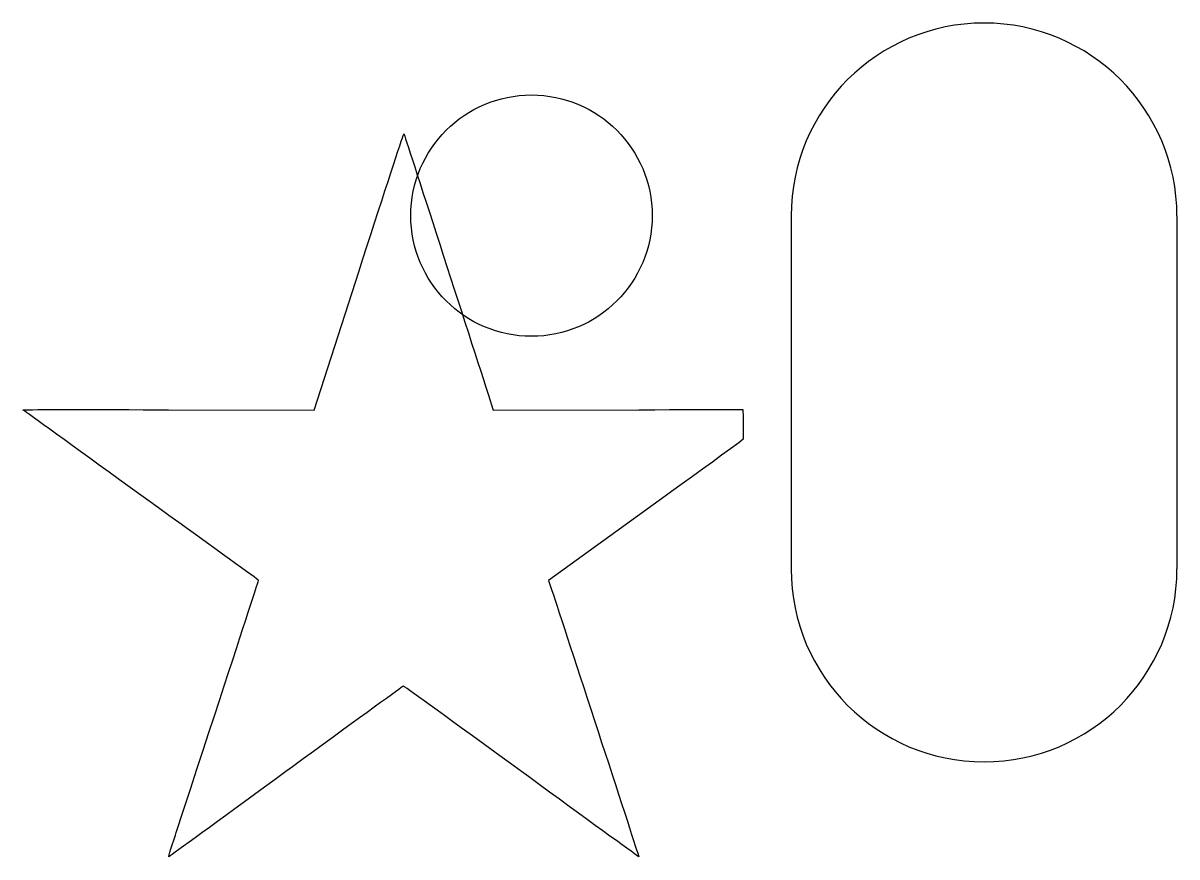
# Model space of a CAD drawing. Extents: x -22 to 351, y -111 to 35.
# Drawn here: x -11.217 to -7.622, y 19.878 to 22.476 of the extents above; entities that cross this region are included whole.
import ezdxf

# ---------------------------------------------------------------- set-up
doc = ezdxf.new("R2010")
doc.units = 0
doc.layers.add('BLACK', color=7, linetype='CONTINUOUS')

msp = doc.modelspace()

# ---------------------------------------------------------------- linework, layer by layer
at = {"layer": 'BLACK', "linetype": 'CONTINUOUS'}
for p, q in [((-10.0388, 22.1077), (-10.0351, 22.1185)), ((-10.0388, 22.1077), (-10.0351, 22.1185)), ((-10.0351, 22.1185), (-10.0325, 22.1261)), ((-10.0351, 22.1185), (-10.0325, 22.1261)), ((-10.0325, 22.1261), (-10.031, 22.1302)), ((-10.0325, 22.1261), (-10.031, 22.1302)), ((-10.031, 22.1302), (-10.0307, 22.131)), ((-10.031, 22.1302), (-10.0307, 22.131)), ((-10.0307, 22.131), (-10.03, 22.1291)), ((-10.0307, 22.131), (-10.03, 22.1291)), ((-10.03, 22.1291), (-10.0281, 22.1236)), ((-10.03, 22.1291), (-10.0281, 22.1236)), ((-10.0281, 22.1236), (-10.0252, 22.1148)), ((-10.0281, 22.1236), (-10.0252, 22.1148)), ((-10.0252, 22.1148), (-10.0213, 22.1029)), ((-10.0252, 22.1148), (-10.0213, 22.1029)), ((-10.0556, 22.0569), (-10.0491, 22.0767)), ((-10.0556, 22.0569), (-10.0491, 22.0767)), ((-10.0491, 22.0767), (-10.0435, 22.0937)), ((-10.0491, 22.0767), (-10.0435, 22.0937)), ((-10.0435, 22.0937), (-10.0388, 22.1077)), ((-10.0435, 22.0937), (-10.0388, 22.1077)), ((-10.0213, 22.1029), (-10.0165, 22.088)), ((-10.0213, 22.1029), (-10.0165, 22.088)), ((-10.0165, 22.088), (-10.0107, 22.0704)), ((-10.0165, 22.088), (-10.0107, 22.0704)), ((-10.063, 22.0345), (-10.0556, 22.0569)), ((-10.063, 22.0345), (-10.0556, 22.0569)), ((-10.0107, 22.0704), (-10.0042, 22.0502)), ((-10.0107, 22.0704), (-10.0042, 22.0502)), ((-10.0042, 22.0502), (-9.99688, 22.0277)), ((-10.0042, 22.0502), (-9.99688, 22.0277)), ((-10.08, 21.9824), (-10.0711, 22.0096)), ((-10.08, 21.9824), (-10.0711, 22.0096)), ((-10.0711, 22.0096), (-10.063, 22.0345)), ((-10.0711, 22.0096), (-10.063, 22.0345)), ((-9.99688, 22.0277), (-9.98889, 22.0031)), ((-9.99688, 22.0277), (-9.98889, 22.0031)), ((-9.98889, 22.0031), (-9.98026, 21.9765)), ((-9.98889, 22.0031), (-9.98026, 21.9765)), ((-10.0895, 21.9531), (-10.08, 21.9824)), ((-10.0895, 21.9531), (-10.08, 21.9824)), ((-9.98026, 21.9765), (-9.97108, 21.9482)), ((-9.98026, 21.9765), (-9.97108, 21.9482)), ((-10.0997, 21.9217), (-10.0895, 21.9531)), ((-10.0997, 21.9217), (-10.0895, 21.9531)), ((-9.97108, 21.9482), (-9.9614, 21.9183)), ((-9.97108, 21.9482), (-9.9614, 21.9183)), ((-10.1105, 21.8886), (-10.0997, 21.9217)), ((-10.1105, 21.8886), (-10.0997, 21.9217)), ((-9.9614, 21.9183), (-9.95128, 21.8871)), ((-9.9614, 21.9183), (-9.95128, 21.8871)), ((-10.1218, 21.8538), (-10.1105, 21.8886)), ((-10.1218, 21.8538), (-10.1105, 21.8886)), ((-9.95128, 21.8871), (-9.9408, 21.8547)), ((-9.95128, 21.8871), (-9.9408, 21.8547)), ((-8.824, 21.875), (-8.824, 20.775)), ((-7.622, 21.875), (-7.622, 20.775)), ((-10.1335, 21.8174), (-10.1218, 21.8538)), ((-10.1335, 21.8174), (-10.1218, 21.8538)), ((-9.9408, 21.8547), (-9.93001, 21.8213)), ((-9.9408, 21.8547), (-9.93001, 21.8213)), ((-10.1457, 21.7798), (-10.1335, 21.8174)), ((-10.1457, 21.7798), (-10.1335, 21.8174)), ((-9.93001, 21.8213), (-9.91898, 21.7872)), ((-9.93001, 21.8213), (-9.91898, 21.7872)), ((-9.91898, 21.7872), (-9.90777, 21.7526)), ((-9.91898, 21.7872), (-9.90777, 21.7526)), ((-10.1582, 21.741), (-10.1457, 21.7798)), ((-10.1582, 21.741), (-10.1457, 21.7798)), ((-9.90777, 21.7526), (-9.89645, 21.7176)), ((-9.90777, 21.7526), (-9.89645, 21.7176)), ((-10.171, 21.7012), (-10.1582, 21.741)), ((-10.171, 21.7012), (-10.1582, 21.741)), ((-9.89645, 21.7176), (-9.88508, 21.6824)), ((-9.89645, 21.7176), (-9.88508, 21.6824)), ((-10.31, 21.2698), (-10.171, 21.7012)), ((-10.31, 21.2698), (-10.171, 21.7012)), ((-9.88508, 21.6824), (-9.87373, 21.6472)), ((-9.88508, 21.6824), (-9.87373, 21.6472)), ((-9.87373, 21.6472), (-9.86245, 21.6123)), ((-9.87373, 21.6472), (-9.86245, 21.6123)), ((-9.86245, 21.6123), (-9.85132, 21.5778)), ((-9.86245, 21.6123), (-9.85132, 21.5778)), ((-9.85132, 21.5778), (-9.8404, 21.544)), ((-9.85132, 21.5778), (-9.8404, 21.544)), ((-9.8404, 21.544), (-9.82975, 21.511)), ((-9.8404, 21.544), (-9.82975, 21.511)), ((-9.82975, 21.511), (-9.81943, 21.479)), ((-9.82975, 21.511), (-9.81943, 21.479)), ((-9.81943, 21.479), (-9.80952, 21.4482)), ((-9.81943, 21.479), (-9.80952, 21.4482)), ((-9.80952, 21.4482), (-9.80006, 21.4188)), ((-9.80952, 21.4482), (-9.80006, 21.4188)), ((-9.80006, 21.4188), (-9.79114, 21.3911)), ((-9.80006, 21.4188), (-9.79114, 21.3911)), ((-9.79114, 21.3911), (-9.78281, 21.3652)), ((-9.79114, 21.3911), (-9.78281, 21.3652)), ((-9.78281, 21.3652), (-9.77513, 21.3413)), ((-9.78281, 21.3652), (-9.77513, 21.3413)), ((-9.77513, 21.3413), (-9.76818, 21.3196)), ((-9.77513, 21.3413), (-9.76818, 21.3196)), ((-9.76818, 21.3196), (-9.76201, 21.3004)), ((-9.76818, 21.3196), (-9.76201, 21.3004)), ((-9.76201, 21.3004), (-9.75841, 21.2891)), ((-9.76201, 21.3004), (-9.75841, 21.2891)), ((-9.75841, 21.2891), (-9.7522, 21.2697)), ((-9.75841, 21.2891), (-9.7522, 21.2697)), ((-11.2171, 21.2707), (-11.2154, 21.2709)), ((-11.2171, 21.2707), (-11.2154, 21.2709)), ((-11.2164, 21.2702), (-11.2171, 21.2707)), ((-11.2164, 21.2702), (-11.2171, 21.2707)), ((-11.2128, 21.2675), (-11.2164, 21.2702)), ((-11.2128, 21.2675), (-11.2164, 21.2702)), ((-11.2154, 21.2709), (-11.2099, 21.271)), ((-11.2154, 21.2709), (-11.2099, 21.271)), ((-11.2062, 21.2627), (-11.2128, 21.2675)), ((-11.2062, 21.2627), (-11.2128, 21.2675)), ((-11.2099, 21.271), (-11.2007, 21.2712)), ((-11.2099, 21.271), (-11.2007, 21.2712)), ((-11.1969, 21.2559), (-11.2062, 21.2627)), ((-11.1969, 21.2559), (-11.2062, 21.2627)), ((-11.2007, 21.2712), (-11.1878, 21.2713)), ((-11.2007, 21.2712), (-11.1878, 21.2713)), ((-11.1848, 21.2472), (-11.1969, 21.2559)), ((-11.1848, 21.2472), (-11.1969, 21.2559)), ((-11.1878, 21.2713), (-11.1716, 21.2714)), ((-11.1878, 21.2713), (-11.1716, 21.2714)), ((-11.1702, 21.2366), (-11.1848, 21.2472)), ((-11.1702, 21.2366), (-11.1848, 21.2472)), ((-11.1716, 21.2714), (-11.152, 21.2715)), ((-11.1716, 21.2714), (-11.152, 21.2715)), ((-11.152, 21.2715), (-11.1291, 21.2716)), ((-11.152, 21.2715), (-11.1291, 21.2716)), ((-11.1291, 21.2716), (-11.1031, 21.2716)), ((-11.1291, 21.2716), (-11.1031, 21.2716)), ((-11.1031, 21.2716), (-11.0741, 21.2716)), ((-11.1031, 21.2716), (-11.0741, 21.2716)), ((-11.0741, 21.2716), (-11.0422, 21.2716)), ((-11.0741, 21.2716), (-11.0422, 21.2716)), ((-11.0422, 21.2716), (-11.0075, 21.2716)), ((-11.0422, 21.2716), (-11.0075, 21.2716)), ((-11.0075, 21.2716), (-10.9701, 21.2716)), ((-11.0075, 21.2716), (-10.9701, 21.2716)), ((-10.9701, 21.2716), (-10.9302, 21.2715)), ((-10.9701, 21.2716), (-10.9302, 21.2715)), ((-10.9302, 21.2715), (-10.8878, 21.2714)), ((-10.9302, 21.2715), (-10.8878, 21.2714)), ((-10.8878, 21.2714), (-10.8431, 21.2713)), ((-10.8878, 21.2714), (-10.8431, 21.2713)), ((-10.8431, 21.2713), (-10.7961, 21.2712)), ((-10.8431, 21.2713), (-10.7961, 21.2712)), ((-10.7961, 21.2712), (-10.7645, 21.2711)), ((-10.7961, 21.2712), (-10.7645, 21.2711)), ((-10.7645, 21.2711), (-10.31, 21.2698)), ((-10.7645, 21.2711), (-10.31, 21.2698)), ((-9.7522, 21.2697), (-9.29833, 21.2711)), ((-9.7522, 21.2697), (-9.29833, 21.2711)), ((-9.29833, 21.2711), (-9.24861, 21.2712)), ((-9.29833, 21.2711), (-9.24861, 21.2712)), ((-9.24861, 21.2712), (-9.20266, 21.2714)), ((-9.24861, 21.2712), (-9.20266, 21.2714)), ((-9.20266, 21.2714), (-9.16034, 21.2715)), ((-9.20266, 21.2714), (-9.16034, 21.2715)), ((-9.16034, 21.2715), (-9.12149, 21.2716)), ((-9.16034, 21.2715), (-9.12149, 21.2716)), ((-9.12149, 21.2716), (-9.08597, 21.2717)), ((-9.12149, 21.2716), (-9.08597, 21.2717)), ((-9.08597, 21.2717), (-9.05363, 21.2718)), ((-9.08597, 21.2717), (-9.05363, 21.2718)), ((-9.05363, 21.2718), (-9.02433, 21.2718)), ((-9.05363, 21.2718), (-9.02433, 21.2718)), ((-9.02433, 21.2718), (-8.99792, 21.2719)), ((-9.02433, 21.2718), (-8.99792, 21.2719)), ((-8.99792, 21.2719), (-8.97424, 21.2719)), ((-8.99792, 21.2719), (-8.97424, 21.2719)), ((-8.97424, 21.2719), (-8.973, 21.249)), ((-8.97424, 21.2719), (-8.973, 21.249)), ((-8.973, 21.249), (-8.973, 21.179)), ((-8.973, 21.249), (-8.973, 21.179)), ((-11.1533, 21.2243), (-11.1702, 21.2366)), ((-11.1533, 21.2243), (-11.1702, 21.2366)), ((-11.1341, 21.2104), (-11.1533, 21.2243)), ((-11.1341, 21.2104), (-11.1533, 21.2243)), ((-11.1128, 21.195), (-11.1341, 21.2104)), ((-11.1128, 21.195), (-11.1341, 21.2104)), ((-11.0895, 21.1782), (-11.1128, 21.195)), ((-11.0895, 21.1782), (-11.1128, 21.195)), ((-11.0644, 21.16), (-11.0895, 21.1782)), ((-11.0644, 21.16), (-11.0895, 21.1782)), ((-8.973, 21.179), (-8.98715, 21.1678)), ((-8.973, 21.179), (-8.98715, 21.1678)), ((-11.0377, 21.1407), (-11.0644, 21.16)), ((-11.0377, 21.1407), (-11.0644, 21.16)), ((-11.0094, 21.1202), (-11.0377, 21.1407)), ((-11.0094, 21.1202), (-11.0377, 21.1407)), ((-9.01301, 21.1491), (-9.04048, 21.1292)), ((-9.01301, 21.1491), (-9.04048, 21.1292)), ((-8.98715, 21.1678), (-9.01301, 21.1491)), ((-8.98715, 21.1678), (-9.01301, 21.1491)), ((-10.9797, 21.0987), (-11.0094, 21.1202)), ((-10.9797, 21.0987), (-11.0094, 21.1202)), ((-9.06942, 21.1082), (-9.09968, 21.0863)), ((-9.06942, 21.1082), (-9.09968, 21.0863)), ((-9.04048, 21.1292), (-9.06942, 21.1082)), ((-9.04048, 21.1292), (-9.06942, 21.1082)), ((-10.9487, 21.0764), (-10.9797, 21.0987)), ((-10.9487, 21.0764), (-10.9797, 21.0987)), ((-10.9167, 21.0532), (-10.9487, 21.0764)), ((-10.9167, 21.0532), (-10.9487, 21.0764)), ((-9.09968, 21.0863), (-9.13112, 21.0636)), ((-9.09968, 21.0863), (-9.13112, 21.0636)), ((-10.8836, 21.0293), (-10.9167, 21.0532)), ((-10.8836, 21.0293), (-10.9167, 21.0532)), ((-9.1636, 21.0401), (-9.19698, 21.016)), ((-9.1636, 21.0401), (-9.19698, 21.016)), ((-9.13112, 21.0636), (-9.1636, 21.0401)), ((-9.13112, 21.0636), (-9.1636, 21.0401)), ((-10.8498, 21.0049), (-10.8836, 21.0293)), ((-10.8498, 21.0049), (-10.8836, 21.0293)), ((-10.8287, 20.9896), (-10.8498, 21.0049)), ((-10.8287, 20.9896), (-10.8498, 21.0049)), ((-9.21608, 21.0022), (-9.57986, 20.7393)), ((-9.21608, 21.0022), (-9.57986, 20.7393)), ((-9.19698, 21.016), (-9.21608, 21.0022)), ((-9.19698, 21.016), (-9.21608, 21.0022)), ((-10.7954, 20.9655), (-10.8287, 20.9896)), ((-10.7954, 20.9655), (-10.8287, 20.9896)), ((-10.763, 20.9421), (-10.7954, 20.9655)), ((-10.763, 20.9421), (-10.7954, 20.9655)), ((-10.7316, 20.9195), (-10.763, 20.9421)), ((-10.7316, 20.9195), (-10.763, 20.9421)), ((-10.7015, 20.8977), (-10.7316, 20.9195)), ((-10.7015, 20.8977), (-10.7316, 20.9195)), ((-10.6727, 20.8769), (-10.7015, 20.8977)), ((-10.6727, 20.8769), (-10.7015, 20.8977)), ((-10.6454, 20.8571), (-10.6727, 20.8769)), ((-10.6454, 20.8571), (-10.6727, 20.8769)), ((-10.6197, 20.8386), (-10.6454, 20.8571)), ((-10.6197, 20.8386), (-10.6454, 20.8571)), ((-10.5958, 20.8213), (-10.6197, 20.8386)), ((-10.5958, 20.8213), (-10.6197, 20.8386)), ((-10.5738, 20.8054), (-10.5958, 20.8213)), ((-10.5738, 20.8054), (-10.5958, 20.8213)), ((-10.5539, 20.791), (-10.5738, 20.8054)), ((-10.5539, 20.791), (-10.5738, 20.8054)), ((-10.5361, 20.7781), (-10.5539, 20.791)), ((-10.5361, 20.7781), (-10.5539, 20.791)), ((-10.5207, 20.767), (-10.5361, 20.7781)), ((-10.5207, 20.767), (-10.5361, 20.7781)), ((-10.5078, 20.7576), (-10.5207, 20.767)), ((-10.5078, 20.7576), (-10.5207, 20.767)), ((-10.4974, 20.7501), (-10.5078, 20.7576)), ((-10.4974, 20.7501), (-10.5078, 20.7576)), ((-10.4899, 20.7447), (-10.4974, 20.7501)), ((-10.4899, 20.7447), (-10.4974, 20.7501)), ((-10.4852, 20.7413), (-10.4899, 20.7447)), ((-10.4852, 20.7413), (-10.4899, 20.7447)), ((-10.4973, 20.6963), (-10.493, 20.7097)), ((-10.4973, 20.6963), (-10.493, 20.7097)), ((-10.493, 20.7097), (-10.4895, 20.7205)), ((-10.493, 20.7097), (-10.4895, 20.7205)), ((-10.4895, 20.7205), (-10.4869, 20.7289)), ((-10.4895, 20.7205), (-10.4869, 20.7289)), ((-10.4869, 20.7289), (-10.485, 20.7349)), ((-10.4869, 20.7289), (-10.485, 20.7349)), ((-10.4836, 20.7401), (-10.4852, 20.7413)), ((-10.4836, 20.7401), (-10.4852, 20.7413)), ((-10.485, 20.7349), (-10.4839, 20.7386)), ((-10.485, 20.7349), (-10.4839, 20.7386)), ((-10.4839, 20.7386), (-10.4835, 20.7401)), ((-10.4839, 20.7386), (-10.4835, 20.7401)), ((-10.4835, 20.7401), (-10.4836, 20.7401)), ((-10.4835, 20.7401), (-10.4836, 20.7401)), ((-9.57986, 20.7393), (-9.5693, 20.7075)), ((-9.57986, 20.7393), (-9.5693, 20.7075)), ((-10.5085, 20.6619), (-10.5024, 20.6804)), ((-10.5085, 20.6619), (-10.5024, 20.6804)), ((-10.5024, 20.6804), (-10.4973, 20.6963)), ((-10.5024, 20.6804), (-10.4973, 20.6963)), ((-9.5693, 20.7075), (-9.56488, 20.6941)), ((-9.5693, 20.7075), (-9.56488, 20.6941)), ((-9.56488, 20.6941), (-9.55955, 20.678)), ((-9.56488, 20.6941), (-9.55955, 20.678)), ((-9.55955, 20.678), (-9.55337, 20.6592)), ((-9.55955, 20.678), (-9.55337, 20.6592)), ((-10.5232, 20.6166), (-10.5154, 20.6406)), ((-10.5232, 20.6166), (-10.5154, 20.6406)), ((-10.5154, 20.6406), (-10.5085, 20.6619)), ((-10.5154, 20.6406), (-10.5085, 20.6619)), ((-9.55337, 20.6592), (-9.5464, 20.638)), ((-9.55337, 20.6592), (-9.5464, 20.638)), ((-9.5464, 20.638), (-9.53872, 20.6146)), ((-9.5464, 20.638), (-9.53872, 20.6146)), ((-10.5319, 20.5897), (-10.5232, 20.6166)), ((-10.5319, 20.5897), (-10.5232, 20.6166)), ((-9.53872, 20.6146), (-9.53038, 20.5892)), ((-9.53872, 20.6146), (-9.53038, 20.5892)), ((-10.5416, 20.56), (-10.5319, 20.5897)), ((-10.5416, 20.56), (-10.5319, 20.5897)), ((-9.53038, 20.5892), (-9.52145, 20.562)), ((-9.53038, 20.5892), (-9.52145, 20.562)), ((-10.5523, 20.5273), (-10.5416, 20.56)), ((-10.5523, 20.5273), (-10.5416, 20.56)), ((-9.52145, 20.562), (-9.51201, 20.5331)), ((-9.52145, 20.562), (-9.51201, 20.5331)), ((-9.51201, 20.5331), (-9.50211, 20.5029)), ((-9.51201, 20.5331), (-9.50211, 20.5029)), ((-10.5639, 20.4915), (-10.5523, 20.5273)), ((-10.5639, 20.4915), (-10.5523, 20.5273)), ((-9.50211, 20.5029), (-9.49182, 20.4714)), ((-9.50211, 20.5029), (-9.49182, 20.4714)), ((-10.5766, 20.4527), (-10.5639, 20.4915)), ((-10.5766, 20.4527), (-10.5639, 20.4915)), ((-9.49182, 20.4714), (-9.48121, 20.439)), ((-9.49182, 20.4714), (-9.48121, 20.439)), ((-10.5903, 20.4108), (-10.5766, 20.4527)), ((-10.5903, 20.4108), (-10.5766, 20.4527)), ((-9.48121, 20.439), (-9.47033, 20.4057)), ((-9.48121, 20.439), (-9.47033, 20.4057)), ((-10.6051, 20.3656), (-10.5903, 20.4108)), ((-10.6051, 20.3656), (-10.5903, 20.4108)), ((-10.0567, 20.3922), (-10.0697, 20.3828)), ((-10.0567, 20.3922), (-10.0697, 20.3828)), ((-10.0462, 20.3997), (-10.0567, 20.3922)), ((-10.0462, 20.3997), (-10.0567, 20.3922)), ((-10.0386, 20.4052), (-10.0462, 20.3997)), ((-10.0386, 20.4052), (-10.0462, 20.3997)), ((-10.0338, 20.4086), (-10.0386, 20.4052)), ((-10.0338, 20.4086), (-10.0386, 20.4052)), ((-10.032, 20.4098), (-10.0338, 20.4086)), ((-10.032, 20.4098), (-10.0338, 20.4086)), ((-10.0312, 20.4093), (-10.032, 20.4098)), ((-10.0312, 20.4093), (-10.032, 20.4098)), ((-10.0275, 20.4068), (-10.0312, 20.4093)), ((-10.0275, 20.4068), (-10.0312, 20.4093)), ((-10.0208, 20.4021), (-10.0275, 20.4068)), ((-10.0208, 20.4021), (-10.0275, 20.4068)), ((-10.0113, 20.3954), (-10.0208, 20.4021)), ((-10.0113, 20.3954), (-10.0208, 20.4021)), ((-9.99923, 20.3868), (-10.0113, 20.3954)), ((-9.99923, 20.3868), (-10.0113, 20.3954)), ((-9.98461, 20.3763), (-9.99923, 20.3868)), ((-9.98461, 20.3763), (-9.99923, 20.3868)), ((-9.47033, 20.4057), (-9.45927, 20.3719)), ((-9.47033, 20.4057), (-9.45927, 20.3719)), ((-10.621, 20.3172), (-10.6051, 20.3656)), ((-10.621, 20.3172), (-10.6051, 20.3656)), ((-10.103, 20.3586), (-10.1229, 20.3441)), ((-10.103, 20.3586), (-10.1229, 20.3441)), ((-10.0852, 20.3715), (-10.103, 20.3586)), ((-10.0852, 20.3715), (-10.103, 20.3586)), ((-10.0697, 20.3828), (-10.0852, 20.3715)), ((-10.0697, 20.3828), (-10.0852, 20.3715)), ((-9.96763, 20.3641), (-9.98461, 20.3763)), ((-9.96763, 20.3641), (-9.98461, 20.3763)), ((-9.94841, 20.3502), (-9.96763, 20.3641)), ((-9.94841, 20.3502), (-9.96763, 20.3641)), ((-9.9271, 20.3348), (-9.94841, 20.3502)), ((-9.9271, 20.3348), (-9.94841, 20.3502)), ((-9.45927, 20.3719), (-9.44808, 20.3376)), ((-9.45927, 20.3719), (-9.44808, 20.3376)), ((-10.6379, 20.2654), (-10.621, 20.3172)), ((-10.6379, 20.2654), (-10.621, 20.3172)), ((-10.145, 20.3281), (-10.1689, 20.3107)), ((-10.145, 20.3281), (-10.1689, 20.3107)), ((-10.1229, 20.3441), (-10.145, 20.3281)), ((-10.1229, 20.3441), (-10.145, 20.3281)), ((-9.90384, 20.3179), (-9.9271, 20.3348)), ((-9.90384, 20.3179), (-9.9271, 20.3348)), ((-9.87877, 20.2998), (-9.90384, 20.3179)), ((-9.87877, 20.2998), (-9.90384, 20.3179)), ((-9.44808, 20.3376), (-9.43683, 20.3032)), ((-9.44808, 20.3376), (-9.43683, 20.3032)), ((-10.1945, 20.2921), (-10.2218, 20.2722)), ((-10.1945, 20.2921), (-10.2218, 20.2722)), ((-10.1689, 20.3107), (-10.1945, 20.2921)), ((-10.1689, 20.3107), (-10.1945, 20.2921)), ((-9.85204, 20.2804), (-9.87877, 20.2998)), ((-9.85204, 20.2804), (-9.87877, 20.2998)), ((-9.82378, 20.2598), (-9.85204, 20.2804)), ((-9.82378, 20.2598), (-9.85204, 20.2804)), ((-9.43683, 20.3032), (-9.42558, 20.2687)), ((-9.43683, 20.3032), (-9.42558, 20.2687)), ((-10.656, 20.2102), (-10.6379, 20.2654)), ((-10.656, 20.2102), (-10.6379, 20.2654)), ((-10.2506, 20.2513), (-10.2807, 20.2293)), ((-10.2506, 20.2513), (-10.2807, 20.2293)), ((-10.2218, 20.2722), (-10.2506, 20.2513)), ((-10.2218, 20.2722), (-10.2506, 20.2513)), ((-9.79413, 20.2383), (-9.82378, 20.2598)), ((-9.79413, 20.2383), (-9.82378, 20.2598)), ((-9.42558, 20.2687), (-9.4144, 20.2345)), ((-9.42558, 20.2687), (-9.4144, 20.2345)), ((-10.6752, 20.1515), (-10.656, 20.2102)), ((-10.6752, 20.1515), (-10.656, 20.2102)), ((-10.3119, 20.2065), (-10.3443, 20.1829)), ((-10.3119, 20.2065), (-10.3443, 20.1829)), ((-10.2807, 20.2293), (-10.3119, 20.2065)), ((-10.2807, 20.2293), (-10.3119, 20.2065)), ((-9.76324, 20.2158), (-9.79413, 20.2383)), ((-9.76324, 20.2158), (-9.79413, 20.2383)), ((-9.73124, 20.1925), (-9.76324, 20.2158)), ((-9.73124, 20.1925), (-9.76324, 20.2158)), ((-9.4144, 20.2345), (-9.40336, 20.2006)), ((-9.4144, 20.2345), (-9.40336, 20.2006)), ((-10.3443, 20.1829), (-10.3775, 20.1587)), ((-10.3443, 20.1829), (-10.3775, 20.1587)), ((-9.69828, 20.1685), (-9.73124, 20.1925)), ((-9.69828, 20.1685), (-9.73124, 20.1925)), ((-9.40336, 20.2006), (-9.39252, 20.1674)), ((-9.40336, 20.2006), (-9.39252, 20.1674)), ((-10.6956, 20.0893), (-10.6752, 20.1515)), ((-10.6956, 20.0893), (-10.6752, 20.1515)), ((-10.398, 20.1437), (-10.4317, 20.1191)), ((-10.398, 20.1437), (-10.4317, 20.1191)), ((-10.3775, 20.1587), (-10.398, 20.1437)), ((-10.3775, 20.1587), (-10.398, 20.1437)), ((-9.66449, 20.1438), (-9.69828, 20.1685)), ((-9.66449, 20.1438), (-9.69828, 20.1685)), ((-9.6425, 20.1278), (-9.66449, 20.1438)), ((-9.6425, 20.1278), (-9.66449, 20.1438)), ((-9.39252, 20.1674), (-9.38195, 20.1349)), ((-9.39252, 20.1674), (-9.38195, 20.1349)), ((-9.38195, 20.1349), (-9.37171, 20.1035)), ((-9.38195, 20.1349), (-9.37171, 20.1035)), ((-10.4317, 20.1191), (-10.4646, 20.0951)), ((-10.4317, 20.1191), (-10.4646, 20.0951)), ((-9.60925, 20.1035), (-9.6425, 20.1278)), ((-9.60925, 20.1035), (-9.6425, 20.1278)), ((-9.57694, 20.08), (-9.60925, 20.1035)), ((-9.57694, 20.08), (-9.60925, 20.1035)), ((-9.37171, 20.1035), (-9.36187, 20.0733)), ((-9.37171, 20.1035), (-9.36187, 20.0733)), ((-10.7171, 20.0235), (-10.6956, 20.0893)), ((-10.7171, 20.0235), (-10.6956, 20.0893)), ((-10.4965, 20.0719), (-10.5273, 20.0494)), ((-10.4965, 20.0719), (-10.5273, 20.0494)), ((-10.4646, 20.0951), (-10.4965, 20.0719)), ((-10.4646, 20.0951), (-10.4965, 20.0719)), ((-9.5457, 20.0572), (-9.57694, 20.08)), ((-9.5457, 20.0572), (-9.57694, 20.08)), ((-9.36187, 20.0733), (-9.35249, 20.0445)), ((-9.36187, 20.0733), (-9.35249, 20.0445)), ((-10.5569, 20.0278), (-10.585, 20.0073)), ((-10.5569, 20.0278), (-10.585, 20.0073)), ((-10.5273, 20.0494), (-10.5569, 20.0278)), ((-10.5273, 20.0494), (-10.5569, 20.0278)), ((-9.51566, 20.0353), (-9.5457, 20.0572)), ((-9.51566, 20.0353), (-9.5457, 20.0572)), ((-9.48696, 20.0144), (-9.51566, 20.0353)), ((-9.48696, 20.0144), (-9.51566, 20.0353)), ((-9.35249, 20.0445), (-9.34365, 20.0173)), ((-9.35249, 20.0445), (-9.34365, 20.0173)), ((-10.7399, 19.9541), (-10.7171, 20.0235)), ((-10.7399, 19.9541), (-10.7171, 20.0235)), ((-10.585, 20.0073), (-10.6117, 19.9879)), ((-10.585, 20.0073), (-10.6117, 19.9879)), ((-9.45976, 19.9946), (-9.48696, 20.0144)), ((-9.45976, 19.9946), (-9.48696, 20.0144)), ((-9.43418, 19.976), (-9.45976, 19.9946)), ((-9.43418, 19.976), (-9.45976, 19.9946)), ((-9.34365, 20.0173), (-9.3354, 19.9919)), ((-9.34365, 20.0173), (-9.3354, 19.9919)), ((-9.3354, 19.9919), (-9.32781, 19.9686)), ((-9.3354, 19.9919), (-9.32781, 19.9686)), ((-10.7425, 19.946), (-10.7399, 19.9541)), ((-10.7425, 19.946), (-10.7399, 19.9541)), ((-10.6598, 19.9529), (-10.681, 19.9375)), ((-10.6598, 19.9529), (-10.681, 19.9375)), ((-10.6366, 19.9697), (-10.6598, 19.9529)), ((-10.6366, 19.9697), (-10.6598, 19.9529)), ((-10.6117, 19.9879), (-10.6366, 19.9697)), ((-10.6117, 19.9879), (-10.6366, 19.9697)), ((-9.41037, 19.9587), (-9.43418, 19.976)), ((-9.41037, 19.9587), (-9.43418, 19.976)), ((-9.38847, 19.9428), (-9.41037, 19.9587)), ((-9.38847, 19.9428), (-9.41037, 19.9587)), ((-9.32781, 19.9686), (-9.32095, 19.9475)), ((-9.32781, 19.9686), (-9.32095, 19.9475)), ((-10.7523, 19.9156), (-10.7476, 19.9301)), ((-10.7523, 19.9156), (-10.7476, 19.9301)), ((-10.7476, 19.9301), (-10.7425, 19.946)), ((-10.7476, 19.9301), (-10.7425, 19.946)), ((-10.7, 19.9236), (-10.7169, 19.9113)), ((-10.7, 19.9236), (-10.7169, 19.9113)), ((-10.681, 19.9375), (-10.7, 19.9236)), ((-10.681, 19.9375), (-10.7, 19.9236)), ((-9.36861, 19.9284), (-9.38847, 19.9428)), ((-9.36861, 19.9284), (-9.38847, 19.9428)), ((-9.35094, 19.9156), (-9.36861, 19.9284)), ((-9.35094, 19.9156), (-9.36861, 19.9284)), ((-9.32095, 19.9475), (-9.31489, 19.9287)), ((-9.32095, 19.9475), (-9.31489, 19.9287)), ((-9.31489, 19.9287), (-9.30968, 19.9126)), ((-9.31489, 19.9287), (-9.30968, 19.9126)), ((-10.7632, 19.8794), (-10.7618, 19.8844)), ((-10.7632, 19.8794), (-10.7618, 19.8844)), ((-10.7618, 19.8844), (-10.7595, 19.8923)), ((-10.7618, 19.8844), (-10.7595, 19.8923)), ((-10.7595, 19.8923), (-10.7563, 19.9028)), ((-10.7595, 19.8923), (-10.7563, 19.9028)), ((-10.7526, 19.8854), (-10.7592, 19.8807)), ((-10.7526, 19.8854), (-10.7592, 19.8807)), ((-10.7563, 19.9028), (-10.7523, 19.9156)), ((-10.7563, 19.9028), (-10.7523, 19.9156)), ((-10.7433, 19.8921), (-10.7526, 19.8854)), ((-10.7433, 19.8921), (-10.7526, 19.8854)), ((-10.7314, 19.9008), (-10.7433, 19.8921)), ((-10.7314, 19.9008), (-10.7433, 19.8921)), ((-10.7169, 19.9113), (-10.7314, 19.9008)), ((-10.7169, 19.9113), (-10.7314, 19.9008)), ((-9.33559, 19.9045), (-9.35094, 19.9156)), ((-9.33559, 19.9045), (-9.35094, 19.9156)), ((-9.32271, 19.8952), (-9.33559, 19.9045)), ((-9.32271, 19.8952), (-9.33559, 19.9045)), ((-9.31243, 19.8878), (-9.32271, 19.8952)), ((-9.31243, 19.8878), (-9.32271, 19.8952)), ((-9.3049, 19.8824), (-9.31243, 19.8878)), ((-9.3049, 19.8824), (-9.31243, 19.8878)), ((-9.30968, 19.9126), (-9.30539, 19.8994)), ((-9.30968, 19.9126), (-9.30539, 19.8994)), ((-9.30539, 19.8994), (-9.3021, 19.8891)), ((-9.30539, 19.8994), (-9.3021, 19.8891)), ((-9.30025, 19.8791), (-9.3049, 19.8824)), ((-9.30025, 19.8791), (-9.3049, 19.8824)), ((-9.3021, 19.8891), (-9.29986, 19.8821)), ((-9.3021, 19.8891), (-9.29986, 19.8821)), ((-9.29986, 19.8821), (-9.29874, 19.8785)), ((-9.29986, 19.8821), (-9.29874, 19.8785)), ((-10.7634, 19.8777), (-10.7632, 19.8794)), ((-10.7634, 19.8777), (-10.7632, 19.8794)), ((-10.7627, 19.8781), (-10.7634, 19.8777)), ((-10.7627, 19.8781), (-10.7634, 19.8777)), ((-10.7592, 19.8807), (-10.7627, 19.8781)), ((-10.7592, 19.8807), (-10.7627, 19.8781)), ((-9.29863, 19.878), (-9.30025, 19.8791)), ((-9.29863, 19.878), (-9.30025, 19.8791)), ((-9.29874, 19.8785), (-9.29863, 19.878)), ((-9.29874, 19.8785), (-9.29863, 19.878))]:
    msp.add_line(p, q, dxfattribs=at)
at = {"layer": 'BLACK'}
msp.add_circle((-9.633, 21.876), 0.376, dxfattribs=at)
for centre, start, end in [((-8.223, 21.875), 0, 180), ((-8.223, 20.775), 180, 360)]:
    msp.add_arc(centre, 0.601, start, end, dxfattribs=at)

doc.saveas('drawing.dxf')
